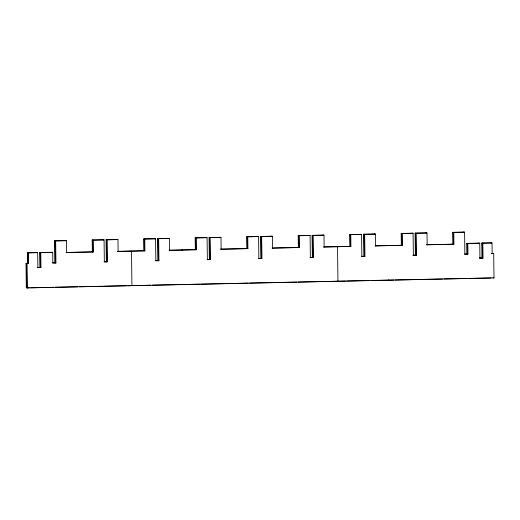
<?xml version="1.0" encoding="UTF-8"?>
<svg xmlns="http://www.w3.org/2000/svg" width="520" height="520" viewBox="0 0 520 520"><rect width="100%" height="100%" fill="white"/><g stroke="black" fill="none" stroke-linecap="round" stroke-linejoin="round"><path stroke-width="0.78" d="M54.574 240.844L55.653 240.91L55.926 262.918L54.841 262.847L54.574 240.844L65.93 240.65M92.17 240.039L93.255 240.11L93.398 251.927L92.313 251.862L92.17 240.039L103.526 239.844M106.073 239.739L107.159 239.811L107.426 261.814L106.347 261.749L106.073 239.739L117.435 239.544M143.676 238.94L144.755 239.005L144.898 250.828L143.819 250.757L143.676 238.94L155.031 238.739M157.579 238.641L158.665 238.706L158.931 260.715L157.846 260.644L157.579 238.641L168.935 238.446M195.175 237.835L196.261 237.906L196.404 249.724L195.319 249.659L195.175 237.835L206.531 237.64M209.079 237.542L210.165 237.608L210.438 259.61L209.352 259.545L209.079 237.542L220.441 237.341M246.681 236.737L247.761 236.802L247.91 248.625L246.825 248.553L246.681 236.737L258.037 236.535M260.585 236.438L261.671 236.503L261.937 258.512L260.851 258.44L260.585 236.438L271.94 236.243M298.181 235.631L299.267 235.703L299.409 247.52L298.331 247.455L298.181 235.631L309.543 235.436M312.091 235.339L313.17 235.404L313.443 257.406L312.358 257.342L312.091 235.339L323.447 235.138M349.687 234.533L350.772 234.598L350.916 246.422L349.83 246.35L349.687 234.533L361.043 234.332M363.591 234.234L364.676 234.306L364.943 256.308L363.863 256.236L363.591 234.234L374.953 234.039M401.193 233.428L402.272 233.5L402.415 245.317L401.336 245.252L401.193 233.428L412.549 233.233M415.097 233.136L416.182 233.201L416.449 255.203L415.363 255.138L415.097 233.136L426.452 232.934M452.693 232.33L453.778 232.394L453.921 244.218L452.835 244.153L452.693 232.33L464.048 232.135M55.653 240.91L66.469 240.682L66.618 252.499L93.398 251.927M93.255 240.11L104.072 239.876L104.338 261.878L107.426 261.814M107.159 239.811L117.975 239.577L118.118 251.4L144.898 250.828M144.755 239.005L155.571 238.778L155.844 260.78L158.931 260.715M158.665 238.706L169.481 238.478L169.624 250.296L196.404 249.724M196.261 237.906L207.077 237.672L207.344 259.675L210.438 259.61M210.165 237.608L220.981 237.374L221.124 249.197L247.91 248.625M247.761 236.802L258.577 236.574L258.85 258.577L261.937 258.512M261.671 236.503L272.486 236.275L272.63 248.092L299.409 247.52M299.267 235.703L310.083 235.469L310.349 257.478L313.443 257.406M313.17 235.404L323.986 235.17L324.136 246.994L350.916 246.422M350.772 234.598L361.589 234.37L361.855 256.373L364.943 256.308M364.676 234.306L375.492 234.072L375.635 245.895L402.415 245.317M402.272 233.5L413.088 233.266L413.361 255.275L416.449 255.203M416.182 233.201L426.998 232.967L427.141 244.79L453.921 244.218M453.778 232.394L464.594 232.167L464.861 254.169L467.954 254.105L467.825 243.464L466.739 243.393L466.869 254.04L467.954 254.105M27.417 252.792L28.496 252.857L28.626 263.497L27.547 263.432L27.417 252.792L37.141 252.629M39.689 252.525L40.774 252.597L40.956 267.514L39.871 267.442L39.689 252.525L52.163 252.304M466.739 243.393L479.213 243.172M481.76 243.074L482.846 243.139L483.028 258.057L481.943 257.992L481.76 243.074L491.485 242.911M28.496 252.857L37.681 252.661L37.863 267.579M40.774 252.597L52.702 252.343L52.832 262.983L55.926 262.918M467.825 243.464L479.752 243.204L479.934 258.122M482.846 243.139L492.024 242.944L492.154 253.585L493.701 253.552L494 277.921L27.378 287.905L26.299 287.833L26 263.464L28.087 263.464L27.956 252.824M52.527 262.899L55.38 262.88L55.114 240.877M104.026 261.794L106.886 261.781L106.62 239.779M155.532 260.695L158.392 260.683L158.119 238.674M207.031 259.591L209.892 259.578L209.625 237.575M258.538 258.492L261.397 258.479L261.125 236.47M309.81 257.439L312.897 257.374L312.631 235.372M361.316 256.341L364.403 256.276L364.137 234.267M412.815 255.236L415.909 255.171L415.636 233.168M464.321 254.137L467.409 254.072L467.279 243.425M493.162 253.519L491.615 253.552L492.154 253.585M26 263.464L28.626 263.497M37.557 267.495L39.871 267.442M479.622 258.037L481.943 257.992M37.323 267.547L40.956 267.514M479.394 258.089L483.028 258.057M29.27 287.814L26.838 287.865L26.54 263.497M30.881 287.781L53.586 287.293M55.139 287.261L77.903 286.774M79.521 286.741L102.213 286.253M103.656 286.228L126.529 285.733M127.913 285.708L150.859 285.214M152.438 285.136L175.188 284.694M176.69 284.615L199.524 284.173M200.739 284.147L223.853 283.654M225.069 283.627L248.183 283.133M249.672 283.056L272.519 282.614M274.001 282.536L296.849 282.094M298.064 282.067L321.185 281.574M322.4 281.548L345.488 281.053M346.729 281.028L369.746 280.534M371.332 280.456L394.004 280.014M395.388 279.988L418.262 279.5M419.705 279.468L442.52 278.98M444.022 278.947L466.778 278.46M468.39 278.428L491.029 277.94M463.509 232.096L464.594 232.167M425.913 232.901L426.998 232.967M412.003 233.201L413.088 233.266M374.406 234.006L375.492 234.072M360.503 234.299L361.589 234.37M490.945 242.879L492.024 242.944M478.666 243.139L479.752 243.204M322.907 235.105L323.986 235.17M308.997 235.404L310.083 235.469M427.141 244.79L426.595 244.758L453.382 244.186L453.232 232.362M271.401 236.203L272.486 236.275M257.498 236.503L258.577 236.574M387.946 245.537L388.486 245.57M375.635 245.895L375.096 245.856L401.875 245.284L401.732 233.467M492.622 253.487L493.701 253.552M219.895 237.308L220.981 237.374M205.992 237.608L207.077 237.672M336.979 246.675L337.526 246.708L337.948 281.262L337.402 281.229M324.136 246.994L323.589 246.961L350.37 246.389L350.226 234.566M168.395 238.407L169.481 238.478M154.492 238.706L155.571 238.778M272.63 248.092L272.09 248.06L298.87 247.488L298.727 235.671M116.89 239.512L117.975 239.577M102.986 239.811L104.072 239.876M221.124 249.197L220.584 249.165L247.364 248.593L247.221 236.769M65.39 240.611L66.469 240.682M181.928 249.945L182.475 249.977M169.624 250.296L169.078 250.263L195.864 249.691L195.722 237.868M130.969 251.082L131.508 251.114L131.93 285.668L131.391 285.63M118.118 251.4L117.578 251.368L144.359 250.796L144.216 238.972M492.915 277.856L494 277.921M66.618 252.499L66.073 252.467L92.859 251.894L92.71 240.071M51.623 252.272L52.702 252.343M36.602 252.597L37.681 252.661M388.369 280.092L388.908 280.124M182.351 284.499L182.897 284.531M482.3 243.107L482.482 258.024M40.229 252.564L40.41 267.475M27.086 263.536L27.378 287.905"/></g></svg>
